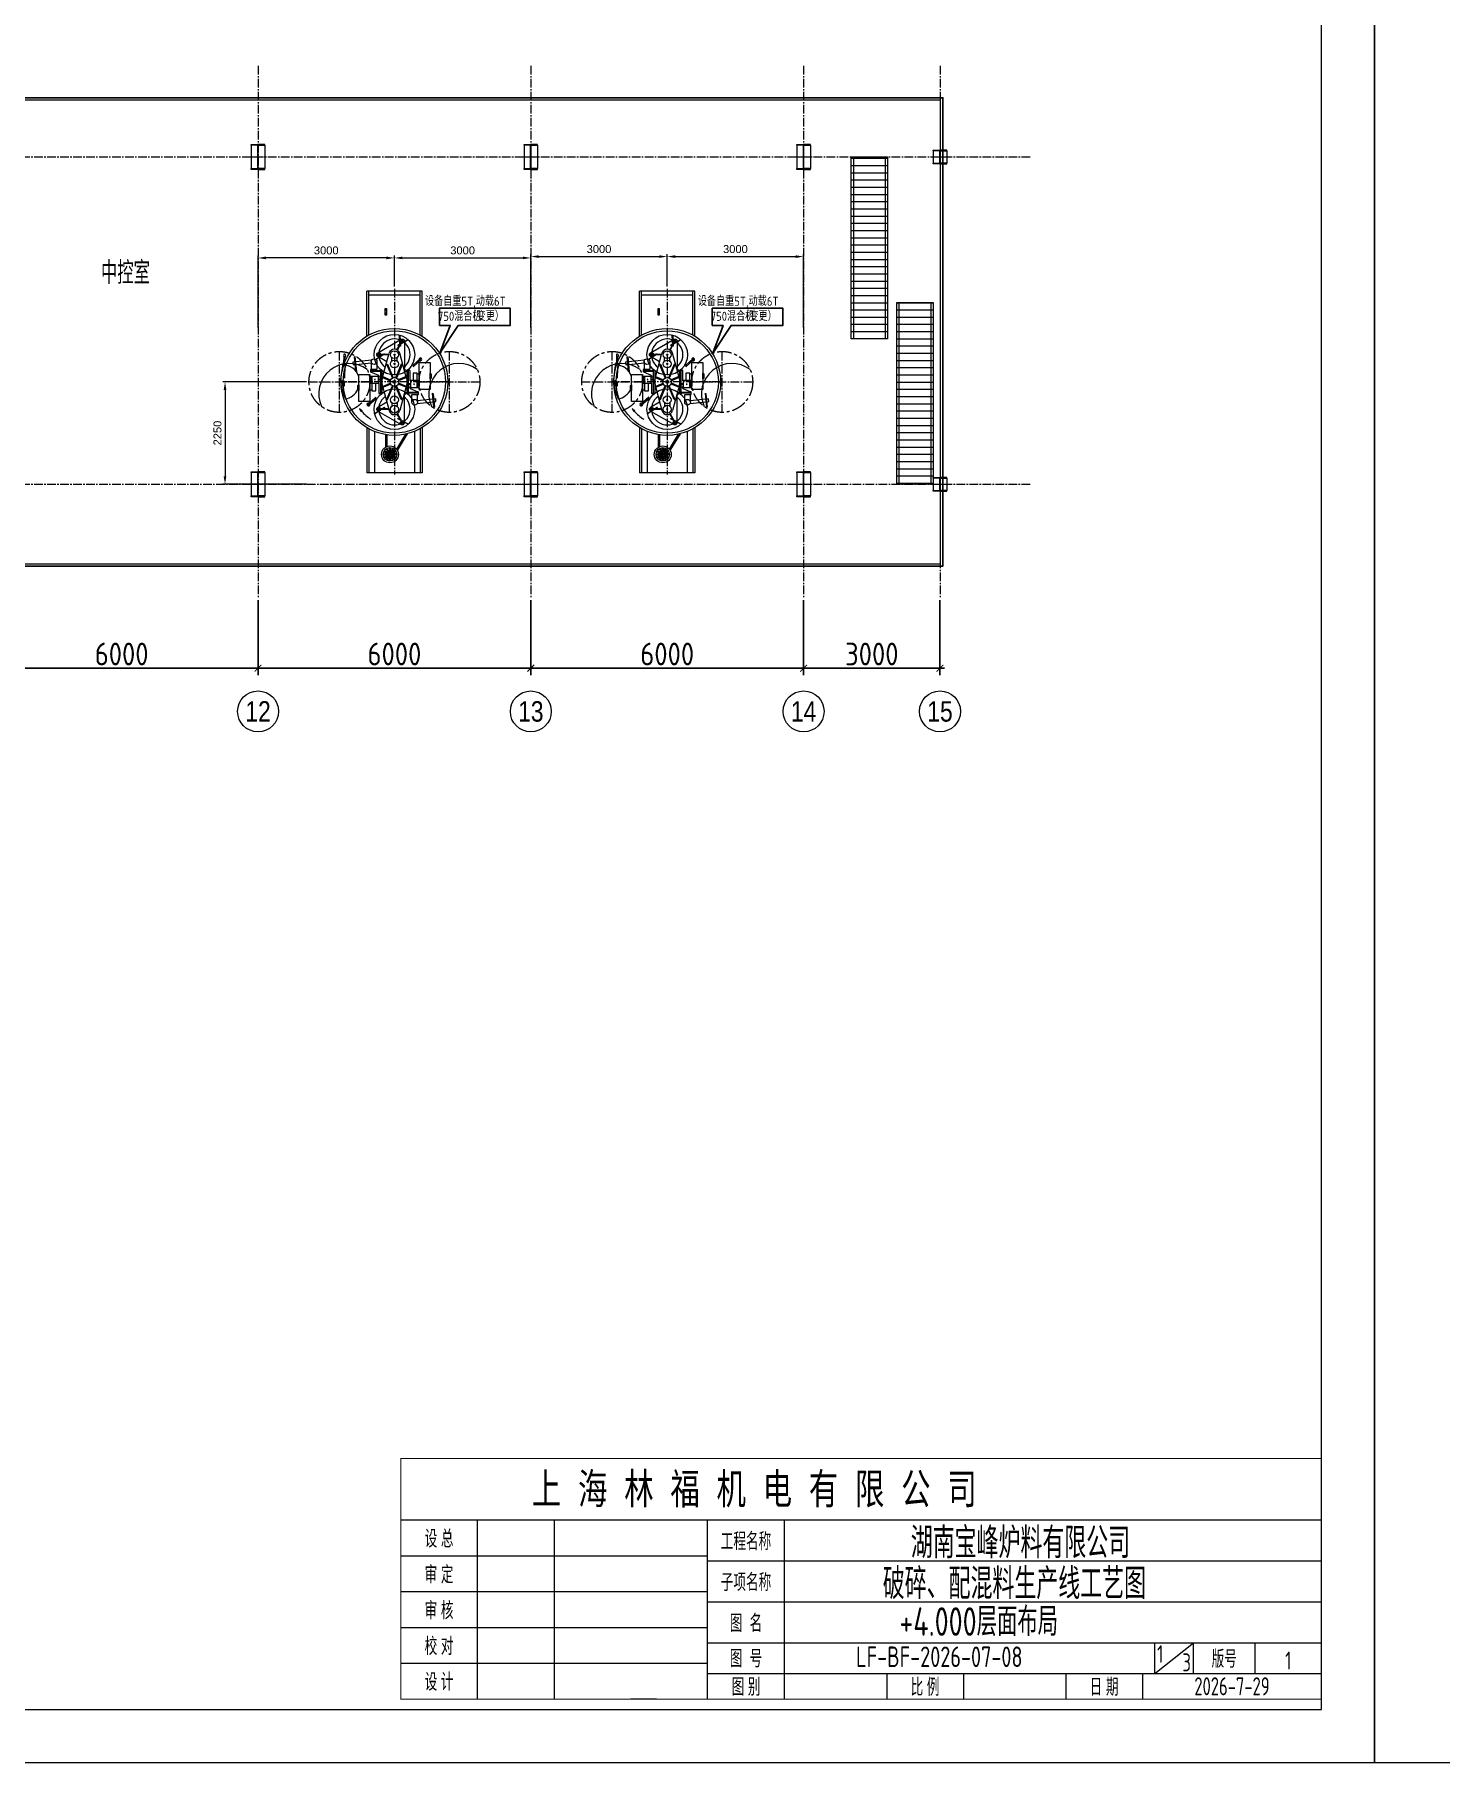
# Model space of a CAD drawing. Header units: millimetres. Extents: x 163705 to 1616509, y 81827 to 302547.
# Drawn here: x 804761 to 835683, y 114945 to 152950 of the extents above; entities that cross this region are included whole.
import ezdxf
from ezdxf.enums import TextEntityAlignment as Align

# ---------------------------------------------------------------- set-up
doc = ezdxf.new("R2010")
doc.units = ezdxf.units.MM
doc.header["$LTSCALE"] = 10
doc.linetypes.add('CENTER', pattern=[50.8, 31.75, -6.35, 6.35, -6.35])
doc.linetypes.add('CENTER2', pattern=[28.575, 19.05, -3.175, 3.175, -3.175])
for name, color, linetype, lineweight in [('1-中心线', 1, 'CENTER2', 0), ('1-剖面线', 8, 'Continuous', 0), ('1-图框层', 7, 'Continuous', 0), ('1-护栏', 4, 'Continuous', 18), ('1-文本', 4, 'Continuous', 0), ('1-标注', 3, 'Continuous', 0), ('1-设备轮廓', 2, 'Continuous', 18), ('1-轴线', 9, 'CENTER', 0), ('1-钢构', 6, 'Continuous', 0)]:
    doc.layers.add(name, color=color, linetype=linetype, lineweight=lineweight)
doc.styles.add('ARIAL', font='arial.ttf', dxfattribs={"width": 0.7})
doc.styles.add('CGY_HZ', font='tssdeng.shx', dxfattribs={"width": 0.75, "bigfont": 'tssdchn.shx'})
doc.styles.add('GY', font='arial.ttf', dxfattribs={"width": 0.6})
doc.styles.add('gy2', font='tssdeng.shx', dxfattribs={"width": 0.7, "bigfont": 'tssdchn.shx'})
doc.styles.add('HZ', font='gbenor.shx', dxfattribs={"bigfont": 'gbcbig.shx'})
doc.styles.get("Standard").update_dxf_attribs({"font": 'arial.ttf'})
doc.styles.add('基础标注', font='arial.ttf', dxfattribs={"width": 0.7})
doc.dimstyles.new('100$0', dxfattribs={"dimscale": 100, "dimtxt": 5, "dimasz": 1.5, "dimexe": 1.5, "dimexo": 0.5, "dimtad": 1, "dimdec": 0, "dimdsep": 46, "dimtxsty": 'HZ', "dimblk": 'ARCHTICK', "dimcen": 2.5, "dimdle": 1, "dimclrd": 256, "dimclre": 256, "dimadec": 0, "dimazin": 0, "dimtfac": 1, "dimtdec": 0, "dimtmove": 0, "dimatfit": 3, "dimfxl": 0, "dimarcsym": 0})
doc.dimstyles.new('AM_GB50$0', dxfattribs={"dimscale": 50, "dimtxt": 3.5, "dimasz": 3.5, "dimexe": 1, "dimexo": 1, "dimgap": 1.5, "dimtad": 1, "dimdsep": 46, "dimtxsty": 'Standard', "dimcen": 0, "dimclrd": 256, "dimclre": 256, "dimclrt": 2, "dimadec": 0, "dimazin": 2, "dimtp": 0.1, "dimtm": 0.1, "dimtfac": 0.71, "dimtdec": 3, "dimtmove": 0, "dimatfit": 3, "dimfxl": 0, "dimlwd": -1, "dimlwe": -1, "dimarcsym": 0})

# ---------------------------------------------------------------- blocks, each defined once
blk = doc.blocks.new('标题栏')
at = {"layer": '1-图框层', "ltscale": 0.8}
for p, q in [((-11953, 2690), (0, 2690)), ((-11953, 1893), (0, 1893)), ((-3243, 498), (-2490, 1096)), ((-3243, 498), (-3243, 1096))]:
    blk.add_line(p, q, dxfattribs=at)
at = {"layer": '1-图框层'}
blk.add_line((-12950, 0), (-13448, 0), dxfattribs=at)
at = {"layer": '1-图框层', "ltscale": 0.8, "const_width": 20}
blk.add_lwpolyline([(0, 4682), (-17930, 4682), (-17930, 0), (0, 0)], close=True, dxfattribs=at)
at = {"layer": '1-图框层', "ltscale": 0.8}
for points in [[(0, 3486), (-17930, 3486)], [(-16436, 0), (-16436, 3486)], [(-14942, 3486), (-14942, 0)], [(-11953, 0), (-11953, 3486)], [(-10459, 0), (-10459, 3486)], [(-17930, 2789), (-11953, 2789)], [(-17930, 2092), (-11953, 2092)], [(-17930, 1395), (-11953, 1395)], [(-11953, 1096), (0, 1096)], [(-2490, 498), (-2490, 1096)], [(-1295, 1096), (-1295, 498)], [(-17930, 697), (-11953, 697)], [(-11953, 498), (0, 498)], [(-8467, 498), (-8467, 0)], [(-6973, 498), (-6973, 0)], [(-4981, 498), (-4981, 0)], [(-3486, 498), (-3486, 0)]]:
    blk.add_lwpolyline(points, dxfattribs=at)
at = {"layer": '1-文本', "style": '基础标注', "width": 0.7}
blk.add_text('上  海  林  福  机  电  有  限  公  司', height=600, dxfattribs=at).set_placement((-15376, 3796))
at = {"layer": '1-文本', "ltscale": 0.8, "style": 'CGY_HZ', "width": 0.75}
for s, height, p in [('           湖南宝峰炉料有限公司', 599.5, (-11000, 2743, 13)), ('         破碎、配混料生产线工艺图', 599.5, (-11000, 1946, 13)), ('LF-BF-2026-07-08', 400, (-9064, 624, 13))]:
    blk.add_text(s, height=height, dxfattribs=at).set_placement(p)
at = {"layer": '1-文本', "ltscale": 0.8}
for s, height, style, width, p in [('设 总', 300, 'GY', 0.6, (-17183, 3138)), ('工程名称', 300, 'GY', 0.6, (-11206, 3088)), ('审 定', 300, 'GY', 0.6, (-17183, 2440)), ('子项名称', 300, 'GY', 0.6, (-11206, 2291)), ('审 核', 300, 'GY', 0.6, (-17183, 1743)), ('图  名', 300, 'GY', 0.6, (-11206, 1494)), ('校 对', 300, 'GY', 0.6, (-17183, 1046)), ('图  号', 300, 'GY', 0.6, (-11206, 797)), ('3', 351, 'gy2', 0.7, (-2625, 716)), ('版号', 300, 'GY', 0.6, (-1893, 797)), ('1', 351, 'gy2', 0.7, (-647, 750)), ('设 计', 300, 'GY', 0.6, (-17183, 349)), ('图 别', 300, 'GY', 0.6, (-11206, 249)), ('比 例', 300, 'GY', 0.6, (-7720, 249)), ('日 期', 300, 'GY', 0.6, (-4234, 249)), ('2026-7-29', 351, 'gy2', 0.7, (-1743, 249))]:
    blk.add_text(s, height=height, dxfattribs=dict(at, style=style, width=width)).set_placement(p, align=Align.MIDDLE)
blk = doc.blocks.new('G$CEDFA10A2')
for p, q in [((0, 535), (0, 553)), ((0, 553), (150, 553)), ((131.5, 535), (0, 535)), ((0, 535), (0, 21)), ((144.5, 34), (144.5, 522)), ((300, 553), (150, 553)), ((155.5, 34), (155.5, 522)), ((168.5, 535), (300, 535)), ((300, 535), (300, 553)), ((300, 535), (300, 21)), ((0, 21), (131.5, 21)), ((0, 3), (0, 21)), ((150, 3), (0, 3)), ((150, 3), (300, 3)), ((300, 21), (168.5, 21)), ((300, 3), (300, 21))]:
    blk.add_line(p, q)
for centre, start, end in [((131.5, 522), 0, 90), ((168.5, 522), 90, 180), ((131.5, 34), 270, 0), ((168.5, 34), 180, 270)]:
    blk.add_arc(centre, 13, start, end)
at = {"layer": '1-中心线'}
for p, q in [((150, 0), (150, 556)), ((-3, 278), (303, 278))]:
    blk.add_line(p, q, dxfattribs=at)
blk.add_text('HC_SUPERPART', height=0.001).set_placement((150, 3))
blk = doc.blocks.new('G$C2B9B74B2')
for p, q in [((0, 153), (306, 153)), ((3, 288), (3, 303)), ((3, 303), (153, 303)), ((135, 288), (3, 288)), ((3, 288), (3, 18)), ((3, 3), (3, 18)), ((3, 18), (135, 18)), ((153, 3), (3, 3)), ((148, 31), (148, 275)), ((153, 0), (153, 306)), ((303, 303), (153, 303)), ((153, 3), (303, 3)), ((158, 31), (158, 275)), ((171, 288), (303, 288)), ((303, 18), (171, 18)), ((303, 288), (303, 303)), ((303, 288), (303, 18)), ((303, 3), (303, 18))]:
    blk.add_line(p, q)
for centre, start, end in [((135, 275), 0, 90), ((135, 31), 270, 0), ((171, 275), 90, 180), ((171, 31), 180, 270)]:
    blk.add_arc(centre, 13, start, end)
blk.add_text('HC_SUPERPART', height=0.001).set_placement((153, 3))
blk = doc.blocks.new('G$C333A7147')
blk.add_circle((673, 673), 670)
at = {"layer": '1-中心线'}
for p, q in [((673, 0), (673, 1346)), ((0, 673), (1346, 673))]:
    blk.add_line(p, q, dxfattribs=at)
at = {"layer": '1-剖面线'}
blk.add_arc((887, 409), 670, 53.6447, 204.2807, dxfattribs=at)
blk = doc.blocks.new('_ArchTick')
at = {"const_width": 0.15}
blk.add_lwpolyline([(-0.5, -0.5), (0.5, 0.5)], dxfattribs=at)
blk = doc.blocks.new('*D212')
at = {"layer": '1-标注', "lineweight": -2, "transparency": 16777216}
for p, q in [((803676, 140509), (803676, 138863)), ((809676, 140509), (809676, 138863)), ((803576, 139013), (809776, 139013))]:
    blk.add_line(p, q, dxfattribs=at)
at = {"layer": 'Defpoints', "transparency": 16777216}
for p in [(803676, 140559), (809676, 140559), (809676, 139013)]:
    blk.add_point(p, dxfattribs=at)
at = {"layer": '1-标注', "lineweight": -2, "transparency": 16777216, "xscale": 150, "yscale": 150, "zscale": 150, "rotation": 180}
blk.add_blockref('_ArchTick', (803676, 139013), dxfattribs=at)
at = {"layer": '1-标注', "lineweight": -2, "transparency": 16777216, "xscale": 150, "yscale": 150, "zscale": 150}
blk.add_blockref('_ArchTick', (809676, 139013), dxfattribs=at)
at = {"layer": '1-标注', "transparency": 16777216, "insert": (806676, 139325), "char_height": 500, "attachment_point": 5, "style": 'HZ'}
blk.add_mtext('6000', dxfattribs=at)
blk = doc.blocks.new('*D213')
at = {"layer": '1-标注', "lineweight": -2, "transparency": 16777216}
for p, q in [((809676, 140509), (809676, 138863)), ((815676, 140509), (815676, 138863)), ((809576, 139013), (815776, 139013))]:
    blk.add_line(p, q, dxfattribs=at)
at = {"layer": 'Defpoints', "transparency": 16777216}
for p in [(809676, 140559), (815676, 140559), (815676, 139013)]:
    blk.add_point(p, dxfattribs=at)
at = {"layer": '1-标注', "lineweight": -2, "transparency": 16777216, "xscale": 150, "yscale": 150, "zscale": 150, "rotation": 180}
blk.add_blockref('_ArchTick', (809676, 139013), dxfattribs=at)
at = {"layer": '1-标注', "lineweight": -2, "transparency": 16777216, "xscale": 150, "yscale": 150, "zscale": 150}
blk.add_blockref('_ArchTick', (815676, 139013), dxfattribs=at)
at = {"layer": '1-标注', "transparency": 16777216, "insert": (812676, 139325), "char_height": 500, "attachment_point": 5, "style": 'HZ'}
blk.add_mtext('6000', dxfattribs=at)
blk = doc.blocks.new('*D214')
at = {"layer": '1-标注', "lineweight": -2, "transparency": 16777216}
for p, q in [((815676, 140509), (815676, 138863)), ((821676, 140509), (821676, 138863)), ((815576, 139013), (821776, 139013))]:
    blk.add_line(p, q, dxfattribs=at)
at = {"layer": 'Defpoints', "transparency": 16777216}
for p in [(815676, 140559), (821676, 140559), (821676, 139013)]:
    blk.add_point(p, dxfattribs=at)
at = {"layer": '1-标注', "lineweight": -2, "transparency": 16777216, "xscale": 150, "yscale": 150, "zscale": 150, "rotation": 180}
blk.add_blockref('_ArchTick', (815676, 139013), dxfattribs=at)
at = {"layer": '1-标注', "lineweight": -2, "transparency": 16777216, "xscale": 150, "yscale": 150, "zscale": 150}
blk.add_blockref('_ArchTick', (821676, 139013), dxfattribs=at)
at = {"layer": '1-标注', "transparency": 16777216, "insert": (818676, 139325), "char_height": 500, "attachment_point": 5, "style": 'HZ'}
blk.add_mtext('6000', dxfattribs=at)
blk = doc.blocks.new('*D215')
at = {"layer": '1-标注', "lineweight": -2, "transparency": 16777216}
for p, q in [((821676, 140509), (821676, 138863)), ((824676, 140509), (824676, 138863)), ((821576, 139013), (824776, 139013))]:
    blk.add_line(p, q, dxfattribs=at)
at = {"layer": 'Defpoints', "transparency": 16777216}
for p in [(821676, 140559), (824676, 140559), (824676, 139013)]:
    blk.add_point(p, dxfattribs=at)
at = {"layer": '1-标注', "lineweight": -2, "transparency": 16777216, "xscale": 150, "yscale": 150, "zscale": 150, "rotation": 180}
blk.add_blockref('_ArchTick', (821676, 139013), dxfattribs=at)
at = {"layer": '1-标注', "lineweight": -2, "transparency": 16777216, "xscale": 150, "yscale": 150, "zscale": 150}
blk.add_blockref('_ArchTick', (824676, 139013), dxfattribs=at)
at = {"layer": '1-标注', "transparency": 16777216, "insert": (823176, 139325), "char_height": 500, "attachment_point": 5, "style": 'HZ'}
blk.add_mtext('3000', dxfattribs=at)
blk = doc.blocks.new('*U489')
at = {"layer": '1-护栏'}
h = blk.add_hatch(dxfattribs=at)
h.set_pattern_fill('ANSI31', color=256, scale=50, angle=315)
h.set_pattern_definition([(0, (-900, 1161.77), (4e-14, 158.75), [])])
h.paths.add_polyline_path([(800, 0), (0, 0), (0, 4000), (800, 4000)])
for p, q in [((50, 4000), (50, 0)), ((750, 4000), (750, 0))]:
    blk.add_line(p, q, dxfattribs=at)
at = {"layer": '1-钢构'}
blk.add_lwpolyline([(800, 0), (0, 0), (0, 4000), (800, 4000)], close=True, dxfattribs=at)
blk = doc.blocks.new('*D596')
at = {"layer": '1-标注', "transparency": 16777216}
for p, q in [((809676, 146508), (809676, 148087)), ((812501, 148037), (809851, 148037)), ((812676, 147410), (812676, 148087))]:
    blk.add_line(p, q, dxfattribs=at)
for points in [[(809851, 148067), (809851, 148008), (809676, 148037)], [(812501, 148067), (812501, 148008), (812676, 148037)]]:
    blk.add_solid(points, dxfattribs=at)
at = {"layer": 'Defpoints', "transparency": 16777216}
for p in [(809676, 148037), (812676, 147360), (809676, 146458)]:
    blk.add_point(p, dxfattribs=at)
at = {"layer": '1-标注', "transparency": 16777216, "insert": (811176, 148202), "char_height": 175, "attachment_point": 5}
blk.add_mtext('3000', dxfattribs=at)
blk = doc.blocks.new('*D597')
at = {"layer": '1-标注', "transparency": 16777216}
for p, q in [((812676, 147410), (812676, 148087)), ((812851, 148037), (815501, 148037)), ((815676, 146508), (815676, 148087))]:
    blk.add_line(p, q, dxfattribs=at)
for points in [[(812851, 148067), (812851, 148008), (812676, 148037)], [(815501, 148067), (815501, 148008), (815676, 148037)]]:
    blk.add_solid(points, dxfattribs=at)
at = {"layer": 'Defpoints', "transparency": 16777216}
for p in [(815676, 148037), (812676, 147360), (815676, 146458)]:
    blk.add_point(p, dxfattribs=at)
at = {"layer": '1-标注', "transparency": 16777216, "insert": (814176, 148202), "char_height": 175, "attachment_point": 5}
blk.add_mtext('3000', dxfattribs=at)
blk = doc.blocks.new('*D598')
at = {"layer": '1-标注', "transparency": 16777216}
for p, q in [((815676, 146508), (815676, 148117)), ((815851, 148067), (818501, 148067)), ((818676, 147410), (818676, 148117))]:
    blk.add_line(p, q, dxfattribs=at)
for points in [[(815851, 148096), (815851, 148037), (815676, 148067)], [(818501, 148096), (818501, 148037), (818676, 148067)]]:
    blk.add_solid(points, dxfattribs=at)
at = {"layer": 'Defpoints', "transparency": 16777216}
for p in [(818676, 148067), (818676, 147360), (815676, 146458)]:
    blk.add_point(p, dxfattribs=at)
at = {"layer": '1-标注', "transparency": 16777216, "insert": (817176, 148231), "char_height": 175, "attachment_point": 5}
blk.add_mtext('3000', dxfattribs=at)
blk = doc.blocks.new('*D599')
at = {"layer": '1-标注', "transparency": 16777216}
for p, q in [((818676, 147410), (818676, 148117)), ((818851, 148067), (821501, 148067)), ((821676, 146508), (821676, 148117))]:
    blk.add_line(p, q, dxfattribs=at)
for points in [[(818851, 148096), (818851, 148037), (818676, 148067)], [(821501, 148096), (821501, 148037), (821676, 148067)]]:
    blk.add_solid(points, dxfattribs=at)
at = {"layer": 'Defpoints', "transparency": 16777216}
for p in [(821676, 148067), (818676, 147360), (821676, 146458)]:
    blk.add_point(p, dxfattribs=at)
at = {"layer": '1-标注', "transparency": 16777216, "insert": (820176, 148231), "char_height": 175, "attachment_point": 5}
blk.add_mtext('3000', dxfattribs=at)
blk = doc.blocks.new('*D600')
at = {"layer": '1-标注', "transparency": 16777216}
for p, q in [((810743, 145310), (808900, 145310)), ((808950, 145135), (808950, 143235)), ((810743, 143060), (808900, 143060))]:
    blk.add_line(p, q, dxfattribs=at)
for points in [[(808920, 145135), (808979, 145135), (808950, 145310)], [(808920, 143235), (808979, 143235), (808950, 143060)]]:
    blk.add_solid(points, dxfattribs=at)
at = {"layer": 'Defpoints', "transparency": 16777216}
for p in [(810793, 145310), (808950, 143060), (810793, 143060)]:
    blk.add_point(p, dxfattribs=at)
at = {"layer": '1-标注', "transparency": 16777216, "insert": (808785, 144185), "char_height": 175, "attachment_point": 5, "rotation": 90}
blk.add_mtext('2250', dxfattribs=at)
blk = doc.blocks.new('*U919')
for p, q in [((-12, 39), (-12, -40)), ((12, 39), (12, -40))]:
    blk.add_line(p, q)
blk.add_arc((0, -91), 131, 84.8268, 95.1732)
blk = doc.blocks.new('*U920')
at = {"lineweight": -2}
for p, rotation in [((5491, 5545), 89.99999999999997), ((5503, 5590), 60.00000000000002), ((5503, 5499), 120), ((5536, 5624), 29.99999999999998), ((5536, 5466), 150), ((5582, 5453), 180), ((5628, 5624), 330.0000000000001), ((5628, 5466), 210), ((5661, 5590), 299.9999999999999), ((5661, 5499), 239.9999999999999), ((5673, 5545), 270)]:
    blk.add_blockref('*U919', p, dxfattribs=dict(at, rotation=rotation))
blk.add_blockref('*U919', (5582, 5636), dxfattribs=at)
blk = doc.blocks.new('750混合机俯视图')
h = blk.add_hatch(color=256)
h.dxf.hatch_style = 1
h.paths.add_polyline_path([(2701, 461), (2684, 484), (2636, 425)])
for p, q in [((51, 1807), (51, 587)), ((1046, 1807), (51, 1807)), ((1020, 1762), (51, 1762)), ((144, 1762), (144, 633)), ((1795, 1474), (1795, 1528)), ((2028, 1543), (1810, 1543)), ((2171, 1726), (2021, 1726)), ((2021, 1726), (2021, 1556)), ((2171, 1556), (2021, 1556)), ((2028, 1543), (2028, 1556)), ((2087, 1504), (2087, 1556)), ((2108, 1504), (2108, 1556)), ((2164, 1556), (2164, 1504)), ((2195, 1543), (2164, 1543)), ((2171, 1556), (2171, 1726)), ((2195, 1543), (2265, 1714)), ((2324, 1724), (2279, 1724)), ((2285, 1724), (2285, 1519)), ((2301, 1724), (2301, 1519)), ((2324, 1581), (2324, 1724)), ((2497, 1707), (2324, 1707)), ((2497, 1581), (2324, 1581)), ((3055, 1807), (4050, 1807)), ((3081, 1761), (4050, 1761)), ((3140, 1637), (4050, 1637)), ((4050, 1807), (4050, 587)), ((1411, 829), (1112, 1347)), ((1152, 1415), (1749, 1416)), ((1344, 1253), (1188, 1343)), ((1349, 1261), (1193, 1351)), ((1977, 1466), (1419, 1313)), ((1592, 1255), (1515, 1255)), ((1663, 1347), (1959, 1224)), ((1663, 1048), (1959, 1170)), ((1671, 1365), (1966, 1243)), ((1671, 1029), (1966, 1152)), ((2286, 1504), (1795, 1504)), ((2301, 1474), (1795, 1474)), ((1933, 1454), (2005, 1281)), ((1953, 1459), (2023, 1289)), ((2148, 1459), (2078, 1289)), ((2168, 1454), (2096, 1281)), ((2124, 1466), (2682, 1313)), ((2430, 1365), (2135, 1243)), ((2430, 1029), (2135, 1152)), ((2438, 1347), (2142, 1224)), ((2438, 1048), (2142, 1170)), ((2301, 1474), (2301, 1519)), ((2950, 1415), (2352, 1416)), ((2509, 1255), (2586, 1255)), ((2690, 829), (2989, 1347)), ((2752, 1261), (2908, 1351)), ((2757, 1253), (2913, 1343)), ((3559, 1265), (3189, 1487)), ((3530, 1247), (3199, 1446)), ((462, 1020), (462, 995)), ((482, 1020), (482, 995)), ((536, 1020), (536, 995)), ((557, 1020), (557, 995)), ((1977, 929), (1419, 1081)), ((1446, 1077), (1446, 897)), ((1456, 1077), (1456, 897)), ((1606, 1030), (1490, 829)), ((1592, 1139), (1515, 1139)), ((1604, 813), (1777, 813)), ((1777, 813), (1777, 671)), ((1800, 921), (2306, 921)), ((1800, 921), (1800, 875)), ((1800, 671), (1800, 875)), ((1815, 890), (2306, 890)), ((1816, 671), (1816, 875)), ((1906, 851), (1836, 680)), ((1906, 851), (1937, 851)), ((1930, 838), (1930, 668)), ((1930, 838), (2080, 838)), ((1933, 940), (2005, 1113)), ((1937, 838), (1937, 890)), ((1953, 935), (2023, 1105)), ((1993, 890), (1993, 838)), ((2014, 890), (2014, 838)), ((2073, 851), (2291, 851)), ((2073, 851), (2073, 838)), ((2148, 935), (2078, 1105)), ((2080, 668), (2080, 838)), ((2095, 921), (2682, 1081)), ((2168, 940), (2096, 1113)), ((2306, 921), (2306, 866)), ((2495, 1030), (2611, 829)), ((2509, 1139), (2586, 1139)), ((2645, 1077), (2645, 897)), ((2655, 1077), (2655, 897)), ((3483, 1006), (3210, 1006)), ((3469, 1036), (3214, 1036)), ((1020, 633), (51, 633)), ((1046, 587), (51, 587)), ((1604, 687), (1777, 687)), ((1777, 671), (1822, 671)), ((1930, 668), (2080, 668)), ((2636, 425), (2684, 484)), ((2636, 425), (2701, 461)), ((2684, 484), (2701, 461)), ((3055, 587), (4050, 587)), ((3081, 633), (4050, 633)), ((3140, 757), (4050, 757))]:
    blk.add_line(p, q)
for points in [[(2214, 1740), (1622, 1740), (1622, 1981), (2214, 1981)], [(2607, 2066), (2298, 2036), (2311, 2049), (2606, 2077)], [(1556, 1785), (1536, 1767), (1681, 1608), (1719, 1606)], [(2092, 1622), (2112, 1622), (2102, 1639)], [(1022, 1319), (1265, 1329), (1267, 1318), (1019, 1307)], [(1240, 1271), (1247, 1275), (1126, 1500), (1118, 1496)], [(2861, 1271), (2854, 1275), (2975, 1500), (2983, 1496)], [(438, 1020), (581, 1020), (581, 995), (438, 995)], [(1547, 785), (1429, 970), (1438, 977), (1556, 791)], [(2009, 772), (1989, 772), (1999, 755)], [(2545, 609), (2565, 627), (2420, 787), (2382, 789)], [(2609, 978), (2616, 982), (2750, 764), (2743, 759)], [(1887, 654), (2479, 654), (2479, 413), (1887, 413)], [(1494, 328), (1830, 361), (1814, 348), (1495, 317)]]:
    blk.add_lwpolyline(points, close=True)
for points in [[(1984, 1981), (1860, 1981), (1860, 1982, -0.414214), (1880, 2002), (1964, 2002, -0.414214), (1984, 1982)], [(2117, 413), (2241, 413), (2241, 412, -0.414214), (2221, 392), (2137, 392, -0.414214), (2117, 412)]]:
    blk.add_lwpolyline(points, format="xyb", close=True)
for points in [[(2526, 1700), (2484, 2111), (2425, 2105), (2467, 1707)], [(2171, 1608), (2171, 1696), (1855, 1696), (1855, 1608), (2021, 1608)], [(2145, 1696), (1873, 1696), (1873, 1740), (2145, 1740), (2145, 1726)], [(1930, 786), (1930, 698), (2246, 698), (2246, 786), (2080, 786)], [(1575, 694), (1618, 283), (1676, 289), (1634, 687)], [(1956, 698), (2228, 698), (2228, 654), (1956, 654), (1956, 668)], [(2051, 59), (2051, 94), (2142, 94), (2142, 59), (2085, 59)]]:
    blk.add_lwpolyline(points)
for centre, radius in [((2051, 1197), 1175), ((2051, 1197), 1125), ((1451, 1197), 446), ((2650, 1197), 446), ((2497, 1644), 62.9), ((1152, 1370), 45.6), ((1152, 1370), 23.8), ((1451, 1197), 86.4), ((1451, 1197), 12.7), ((1451, 1197), 12.7), ((1656, 1197), 86.4), ((1656, 1197), 12.7), ((1656, 1197), 12.7), ((2051, 1197), 95.2), ((2051, 1197), 32.1), ((2445, 1197), 86.4), ((2445, 1197), 12.7), ((2650, 1197), 86.4), ((2650, 1197), 12.7), ((2950, 1370), 45.6), ((2950, 1370), 23.8), ((3644, 1099), 186), ((3644, 1099), 148), ((3644, 1099), 92.3), ((3644, 1099), 52.8), ((1451, 852), 45.6), ((1451, 852), 23.8), ((1604, 750), 62.9), ((2650, 852), 45.6), ((2650, 852), 23.8), ((3644, 1099), 28.1), ((2051, 53), 35.3)]:
    blk.add_circle(centre, radius)
for centre, radius, start, end in [((1451, 1197), 345, 35.6597, 324.3403), ((1555, 1768), 32.5, 334.6045, 285.9769), ((1555, 1768), 44.7, 293.4285, 328.3112), ((1810, 1528), 15, 90, 180), ((2279, 1709), 15, 90, 157.5908), ((2650, 1197), 345, 215.6597, 144.3403), ((1451, 1197), 120, 105.3264, 254.6736), ((2051, 1197), 415, 156.1194, 158.8806), ((1750, 1370), 45.6, 60.4417, 90.0302), ((1679, 1511), 127, 310.3223, 342.9836), ((2051, 1197), 279, 74.6736, 105.3264), ((2051, 1197), 279, 74.6736, 105.3264), ((2051, 1197), 279, 74.6736, 105.3264), ((2270, 1519), 15, 270, 0), ((2286, 1519), 15, 270, 0), ((2422, 1511), 127, 197.0164, 229.6777), ((2352, 1370), 45.6, 89.9698, 119.5583), ((2051, 1197), 415, 21.1194, 23.8806), ((2650, 1197), 120, 285.3264, 74.6736), ((2051, 1197), 415, 201.1194, 203.8806), ((1815, 875), 15, 90, 180), ((1831, 875), 15, 90, 180), ((2051, 1197), 279, 254.6736, 285.3264), ((2291, 866), 15, 270, 0), ((2051, 1197), 415, 336.1194, 338.8806), ((2051, 53), 378, 107.6755, 178.3907), ((1822, 686), 15, 270, 337.5908), ((2051, 53), 378, 9.9041, 64.4639), ((2546, 626), 44.7, 113.4285, 148.3112), ((2546, 626), 32.5, 154.6045, 105.9769), ((2051, 1197), 969, 311.5345, 327.7295), ((1453, 100), 16, 125.7597, 254.1402), ((1605, 93), 14.9, 264.7077, 353.8901), ((1642, 89), 21.9, 84.0302, 270), ((2867, 23585), 23506, 267.0123, 267.8119), ((123, -12885), 13041, 81.5004, 83.3123), ((1756, 1767), 1779, 279.532, 292.028)]:
    blk.add_arc(centre, radius, start, end)
for points in [[(1606, 108), (1568, 111), (1541, 111), (1513, 111), (1501, 118), (1483, 123), (1463, 124), (1443, 113)], [(1445, 87), (1469, 79), (1513, 84), (1529, 84), (1580, 80), (1604, 78)]]:
    blk.add_spline(points, degree=3)
at = {"layer": '1-中心线'}
for p, q in [((2051, 2372), (2051, 0)), ((0, 1197), (4083, 1197)), ((3644, 1007), (3644, 1204)), ((3736, 1099), (3540, 1099))]:
    blk.add_line(p, q, dxfattribs=at)
at = {"xscale": -1}
blk.add_blockref('*U920', (9226, -4445), dxfattribs=at)

msp = doc.modelspace()

# ---------------------------------------------------------------- linework, layer by layer
msp.add_lwpolyline([(776113.839, 141259.632), (824738.839, 141259.632), (824738.839, 151559.632), (776113.839, 151559.632)], close=True)
for points in [[(813666.339, 146551.709), (813666.339, 146931.28), (815221.959, 146931.28), (815221.959, 146551.709), (814079.546, 146551.709), (813677.035, 145942.489), (813905.564, 146551.709), (813666.339, 146551.709)], [(819666.339, 146551.709), (819666.339, 146931.28), (821221.959, 146931.28), (821221.959, 146551.709), (820079.546, 146551.709), (819677.035, 145942.489), (819905.564, 146551.709), (819666.339, 146551.709)]]:
    msp.add_lwpolyline(points)
at = {"layer": '1-中心线'}
for p, q in [((809676.339, 152259.738), (809676.339, 140559.499)), ((815676.339, 152259.738), (815676.339, 140559.499)), ((821676.339, 152259.738), (821676.339, 140559.499)), ((824676.339, 152259.738), (824676.339, 140559.499)), ((774176.339, 150259.632), (826676.614, 150259.632)), ((774176.339, 143059.632), (826686.614, 143059.632))]:
    msp.add_line(p, q, dxfattribs=at)
at = {"layer": '1-图框层'}
for points in [[(834230.077, 184010.246), (736445.207, 184010.246), (736445.207, 114944.595), (834230.077, 114944.595)], [(932014.948, 184010.246), (834230.077, 184010.246), (834230.077, 114944.595), (932014.948, 114944.595)]]:
    msp.add_lwpolyline(points, close=True, dxfattribs=at)
msp.add_lwpolyline([(739352.011, 182847.525), (739352.011, 116107.316), (833067.356, 116107.316), (833067.356, 182847.525), (739352.011, 182847.525)], dxfattribs=at)
at = {"layer": '1-护栏'}
msp.add_lwpolyline([(776163.839, 150809.632), (776163.839, 141309.632), (824688.839, 141309.632), (824688.839, 151509.632), (776163.839, 151509.632)], dxfattribs=at)
for centre in [(809676.339, 138062.793), (815676.339, 138062.793), (821676.339, 138062.793), (824676.339, 138062.793)]:
    msp.add_circle(centre, 450, dxfattribs=at)

# ---------------------------------------------------------------- block references
for p in [(822723.34, 146259.632), (823723.34, 143059.632)]:
    msp.add_blockref('*U489', p)
at = {"layer": '1-设备轮廓', "rotation": 270}
for p in [(811479.166, 147360.138), (817479.166, 147360.138)]:
    msp.add_blockref('750混合机俯视图', p, dxfattribs=at)
at = {"layer": '1-设备轮廓', "xscale": 1.129587331129726, "yscale": 1.129587331129726, "zscale": 1.129587331129726}
msp.add_blockref('标题栏', (833067.356, 116338.118), dxfattribs=at)
at = {"layer": '1-轴线'}
for p in [(810793.319, 144636.632), (813213.319, 144636.632), (816793.319, 144636.632), (819213.319, 144636.632)]:
    msp.add_blockref('G$C333A7147', p, dxfattribs=at)
at = {"layer": '1-钢构'}
for name, p in [('G$CEDFA10A2', (809526.339, 149981.632)), ('G$CEDFA10A2', (815526.339, 149981.632)), ('G$CEDFA10A2', (821526.339, 149981.632)), ('G$C2B9B74B2', (824523.339, 150106.632)), ('G$CEDFA10A2', (809526.339, 142781.632)), ('G$CEDFA10A2', (815526.339, 142781.632)), ('G$CEDFA10A2', (821526.339, 142781.632)), ('G$C2B9B74B2', (824523.339, 142906.632))]:
    msp.add_blockref(name, p, dxfattribs=at)

# ---------------------------------------------------------------- texts
at = {"insert": (806220.598, 147962.465), "char_height": 500, "width": 1034.35249, "attachment_point": 1, "style": 'HZ'}
msp.add_mtext('中控室', dxfattribs=at)
at = {"layer": '1-护栏', "style": 'ARIAL', "width": 0.8}
for s, p in [('12', (809676.339, 138062.793)), ('13', (815676.339, 138062.793)), ('14', (821676.339, 138062.793)), ('15', (824676.339, 138062.793))]:
    msp.add_text(s, height=450, dxfattribs=at).set_placement(p, align=Align.MIDDLE_CENTER)
at = {"layer": '1-文本', "style": 'HZ'}
for s, p in [('设备自重5T,动载6T', (815123.914, 146984.144)), ('设备自重5T,动载6T', (821123.914, 146984.144)), ('750混合机', (814591.696, 146653.494)), ('（变更）', (815084.658, 146653.918)), ('750混合机', (820591.696, 146653.494)), ('（变更）', (821084.658, 146653.918))]:
    msp.add_text(s, height=200, dxfattribs=at).set_placement(p, align=Align.RIGHT)
at = {"layer": '1-文本', "ltscale": 0.8, "style": 'CGY_HZ', "width": 0.75}
for s, height, p in [('+4.000层面布局', 628.0698, (823782.79, 117728.997, -11.679)), ('1', 387.697, (829450.289, 117133.924, -30.897))]:
    msp.add_text(s, height=height, dxfattribs=at).set_placement(p)

# ---------------------------------------------------------------- dimensions: what is measured, and where the dimension line sits
at = {"layer": '1-标注'}
for base, p1, p2, dimstyle, override, picture, middle in [((809676.339, 148037.454), (812676.339, 147360.138), (809676.339, 146458.416), 'AM_GB50$0', {"dimtmove": 1}, '*D596', (811176.339, 148201.864)), ((815676.339, 148037.454), (812676.339, 147360.138), (815676.339, 146458.416), 'AM_GB50$0', {"dimtmove": 1}, '*D597', (814176.339, 148201.864)), ((818676.339, 148066.621), (815676.339, 146458.416), (818676.339, 147360.138), 'AM_GB50$0', {"dimtmove": 1}, '*D598', (817176.339, 148231.031)), ((821676.339, 148066.621), (818676.339, 147360.138), (821676.339, 146458.416), 'AM_GB50$0', {"dimtmove": 1}, '*D599', (820176.339, 148231.031)), ((809676.339, 139012.793), (803676.339, 140559.499), (809676.339, 140559.499), '100$0', {"dimtol": 0, "dimlim": 0, "dimtdec": 8, "dimtix": 1}, '*D212', (806676.339, 139325.293)), ((815676.339, 139012.793), (809676.339, 140559.499), (815676.339, 140559.499), '100$0', {"dimtol": 0, "dimlim": 0, "dimtdec": 8, "dimtix": 1}, '*D213', (812676.339, 139325.293)), ((821676.339, 139012.793), (815676.339, 140559.499), (821676.339, 140559.499), '100$0', {"dimtol": 0, "dimlim": 0, "dimtdec": 8, "dimtix": 1}, '*D214', (818676.339, 139325.293)), ((824676.339, 139012.793), (821676.339, 140559.499), (824676.339, 140559.499), '100$0', {"dimtol": 0, "dimlim": 0, "dimtdec": 8, "dimtix": 1}, '*D215', (823176.339, 139325.293))]:
    dim = msp.add_linear_dim(base=base, p1=p1, p2=p2, dimstyle=dimstyle, override=override, dxfattribs=at)
    dim.commit()
    dim.dimension.update_dxf_attribs({"geometry": picture, "text_midpoint": middle})
dim = msp.add_linear_dim(base=(808949.621, 143059.632), p1=(810793.319, 145309.632), p2=(810793.319, 143059.632), angle=90, dimstyle='AM_GB50$0', override={"dimtmove": 1}, dxfattribs=at)
dim.commit()
dim.dimension.update_dxf_attribs({"geometry": '*D600', "text_midpoint": (808785.271, 144184.632)})

doc.saveas('drawing.dxf')
